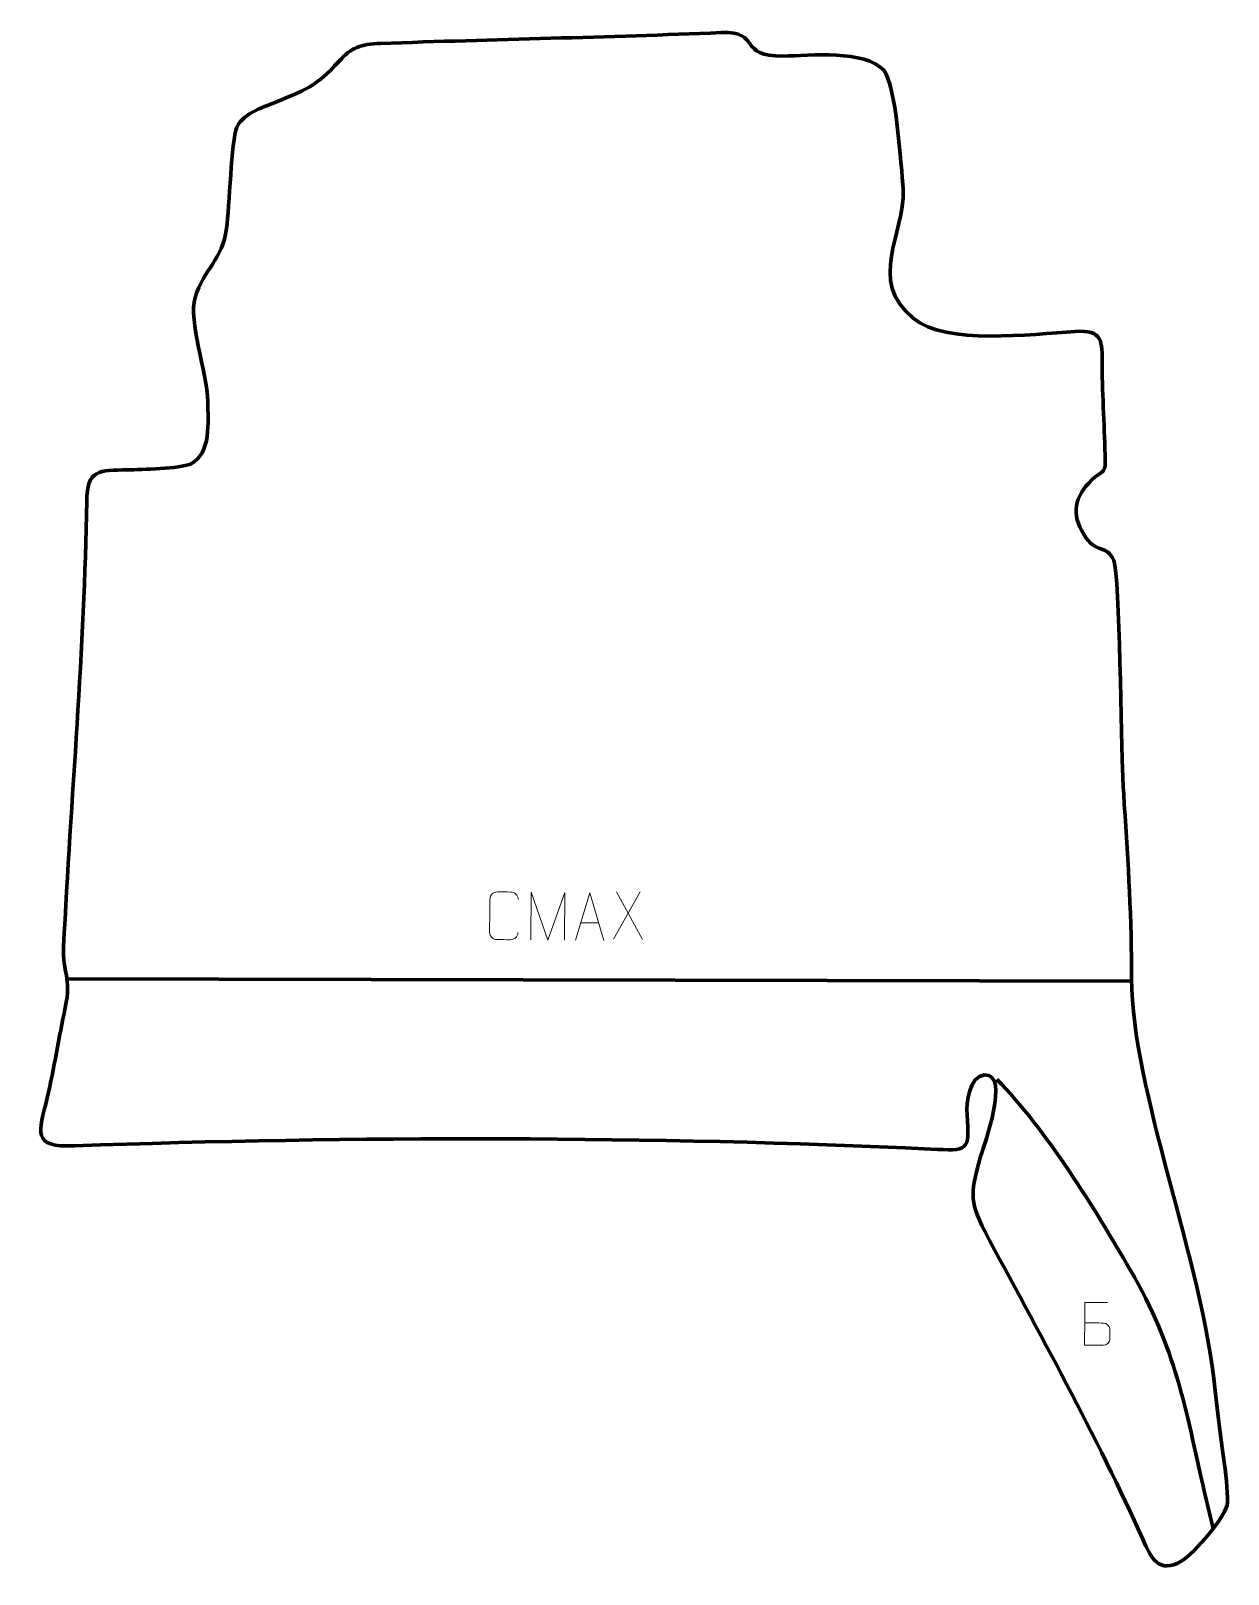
# Model space of a CAD drawing. Header units: millimetres. Extents: x -601 to 25, y -24 to 783.
import ezdxf

# ---------------------------------------------------------------- set-up
doc = ezdxf.new("R2010")
doc.units = ezdxf.units.MM
doc.header["$MEASUREMENT"] = 0
doc.layers.add('layer 2', color=7, linetype='Continuous')
doc.layers.add('layer 3', color=7, linetype='Continuous')

msp = doc.modelspace()

# ---------------------------------------------------------------- linework, layer by layer
at = {"layer": 'layer 2', "color": 142, "lineweight": 158}
msp.add_open_spline([(-582.6068, 287.1105), (-582.6068, 287.1105), (-25.5842, 285.7946), (-25.5842, 285.7946)], degree=3, dxfattribs=at)
msp.add_open_spline([(-96.1286, 234.4517), (-70.1498, 208.1664), (-45.0346, 166.9898), (-26.3279, 134.7892), (-26.3279, 134.7892), (-2.3021, 93.4326), (2.2171, 63.7244), (12.5343, 18.3933), (12.5343, 18.3933), (13.8879, 12.5487), (15.2894, 6.7337), (16.77, 0.9196), (16.77, 0.9196), (16.77, 0.9196), (17.1432, -0.537), (17.1432, -0.537)], degree=3, knots=[0, 0, 0, 0, 0.2, 0.2, 0.2, 0.2, 0.4, 0.4, 0.4, 0.4, 0.6, 0.6, 0.6, 0.6, 1, 1, 1, 1], dxfattribs=at)
at = {"layer": 'layer 3', "color": 242, "lineweight": 158}
msp.add_open_spline([(-418.5588, 776.4431), (-359.1443, 778.5587), (-299.7011, 779.5986), (-240.3006, 782.1084), (-240.3006, 782.1084), (-218.9214, 783.0116), (-232.1441, 769.3177), (-207.7734, 769.8079), (-207.7734, 769.8079), (-194.2728, 770.1164), (-164.871, 773.1287), (-155.2926, 762.3995), (-155.2926, 762.3995), (-148.8683, 755.2034), (-146.2816, 712.7988), (-145.044, 700.1346), (-145.044, 700.1346), (-144.3481, 676.2646), (-164.1266, 652.7008), (-139.8949, 632.6699), (-139.8949, 632.6699), (-122.7639, 618.5088), (-78.3622, 624.3383), (-55.1429, 625.7616), (-55.1429, 625.7616), (-40.7195, 626.6457), (-40.8899, 621.0434), (-40.97, 608.1301), (-40.97, 608.1301), (-40.9926, 591.2317), (-39.6203, 574.6088), (-39.4425, 557.8769), (-39.4425, 557.8769), (-39.3689, 550.9506), (-41.2514, 553.1275), (-46.4459, 548.0797), (-46.4459, 548.0797), (-55.473, 539.3074), (-57.2968, 530.4519), (-50.488, 519.313), (-50.488, 519.313), (-44.3085, 509.2039), (-38.6449, 514.5091), (-34.922, 505.9619), (-34.922, 505.9619), (-31.8411, 497.2073), (-30.9818, 409.8251), (-30.2217, 392.8616), (-30.2217, 392.8616), (-30.0021, 387.9618), (-29.7311, 383.0784), (-29.4088, 378.1844), (-29.4088, 378.1844), (-27.3665, 347.8786), (-25.5845, 317.4491), (-25.5895, 287.0186), (-25.5895, 287.0186), (-25.5989, 229.5209), (11.3487, 139.8134), (18.1325, 71.4548), (18.1325, 71.4548), (20.5389, 47.2062), (24.8995, 25.732), (24.5499, 13.2358), (24.5499, 13.2358), (24.3437, 5.86), (6.9436, -13.4625), (0.4039, -17.6408), (0.4039, -17.6408), (-11.4316, -24.3657), (-15.3795, -16.0037), (-19.8005, -6.0429), (-19.8005, -6.0429), (-43.1787, 46.3165), (-74.9728, 104.0355), (-102.4766, 154.9753), (-102.4766, 154.9753), (-111.0424, 171.8765), (-109.4232, 176.3745), (-104.6261, 194.1118), (-104.6261, 194.1118), (-102.7709, 200.1792), (-88.9266, 237.7691), (-102.5589, 236.8297), (-102.5589, 236.8297), (-110.5312, 236.2803), (-112.1474, 222.1644), (-111.6761, 215.9866), (-111.6761, 215.9866), (-110.2066, 196.7279), (-111.1682, 197.0491), (-130.5877, 197.9893), (-130.5877, 197.9893), (-273.5969, 204.9142), (-435.3938, 204.8412), (-578.5857, 199.6924), (-578.5857, 199.6924), (-601.4892, 198.869), (-597.1803, 206.5214), (-592.9198, 224.8759), (-592.9198, 224.8759), (-589.3745, 240.3793), (-586.7923, 256.302), (-583.4929, 271.9478), (-583.4929, 271.9478), (-580.0208, 288.4114), (-585.0494, 289.8735), (-584.3679, 303.9181), (-584.3679, 303.9181), (-580.6401, 380.7154), (-573.2362, 460.3943), (-572.2925, 536.851), (-572.2925, 536.851), (-572.0843, 553.7096), (-566.0548, 553.0785), (-550.8231, 553.331), (-550.8231, 553.331), (-543.7539, 553.512), (-523.5532, 554.0427), (-518.0064, 556.3177), (-518.0064, 556.3177), (-506.9104, 561.8789), (-508.8261, 578.7251), (-508.9402, 589.1414), (-508.9402, 589.1414), (-509.4082, 604.2739), (-519.1594, 631.3014), (-515.5684, 643.5484), (-515.5684, 643.5484), (-510.7058, 658.7527), (-501.3848, 663.1424), (-499.0871, 679.6609), (-499.0871, 679.6609), (-497.5393, 690.7882), (-496.6396, 725.3109), (-493.7642, 732.709), (-493.7642, 732.709), (-490.0385, 740.3022), (-479.0409, 743.2633), (-471.6085, 746.4049), (-471.6085, 746.4049), (-456.3074, 752.8724), (-451.7853, 754.4391), (-440.5204, 766.8826), (-440.5204, 766.8826), (-433.4124, 774.7343), (-429.2216, 775.8771), (-418.5588, 776.4431)], degree=3, knots=[0, 0, 0, 0, 0.02631579, 0.02631579, 0.02631579, 0.02631579, 0.05263158, 0.05263158, 0.05263158, 0.05263158, 0.07894737, 0.07894737, 0.07894737, 0.07894737, 0.10526316, 0.10526316, 0.10526316, 0.10526316, 0.13157895, 0.13157895, 0.13157895, 0.13157895, 0.15789474, 0.15789474, 0.15789474, 0.15789474, 0.18421053, 0.18421053, 0.18421053, 0.18421053, 0.21052632, 0.21052632, 0.21052632, 0.21052632, 0.23684211, 0.23684211, 0.23684211, 0.23684211, 0.26315789, 0.26315789, 0.26315789, 0.26315789, 0.28947368, 0.28947368, 0.28947368, 0.28947368, 0.31578947, 0.31578947, 0.31578947, 0.31578947, 0.34210526, 0.34210526, 0.34210526, 0.34210526, 0.36842105, 0.36842105, 0.36842105, 0.36842105, 0.39473684, 0.39473684, 0.39473684, 0.39473684, 0.42105263, 0.42105263, 0.42105263, 0.42105263, 0.44736842, 0.44736842, 0.44736842, 0.44736842, 0.47368421, 0.47368421, 0.47368421, 0.47368421, 0.5, 0.5, 0.5, 0.5, 0.52631579, 0.52631579, 0.52631579, 0.52631579, 0.55263158, 0.55263158, 0.55263158, 0.55263158, 0.57894737, 0.57894737, 0.57894737, 0.57894737, 0.60526316, 0.60526316, 0.60526316, 0.60526316, 0.63157895, 0.63157895, 0.63157895, 0.63157895, 0.65789474, 0.65789474, 0.65789474, 0.65789474, 0.68421053, 0.68421053, 0.68421053, 0.68421053, 0.71052632, 0.71052632, 0.71052632, 0.71052632, 0.73684211, 0.73684211, 0.73684211, 0.73684211, 0.76315789, 0.76315789, 0.76315789, 0.76315789, 0.78947368, 0.78947368, 0.78947368, 0.78947368, 0.81578947, 0.81578947, 0.81578947, 0.81578947, 0.84210526, 0.84210526, 0.84210526, 0.84210526, 0.86842105, 0.86842105, 0.86842105, 0.86842105, 0.89473684, 0.89473684, 0.89473684, 0.89473684, 0.92105263, 0.92105263, 0.92105263, 0.92105263, 0.94736842, 0.94736842, 0.94736842, 0.94736842, 1, 1, 1, 1], dxfattribs=at)
at = {"layer": 'layer 3', "color": 250, "lineweight": 9}
for points, knots in [([(-346.6556, 311.3179), (-346.8166, 308.9959), (-348.5073, 307.5318), (-350.6551, 307.5407), (-350.6551, 307.5407), (-352.9869, 307.5624), (-355.3186, 307.5838), (-357.65, 307.6048), (-357.65, 307.6048), (-359.5759, 307.5171), (-361.5307, 309.4196), (-361.501, 311.4367), (-361.501, 311.4367), (-361.4477, 317.2065), (-361.3948, 322.9759), (-361.3423, 328.745), (-361.3423, 328.745), (-361.3184, 330.883), (-359.556, 332.5862), (-357.4038, 332.5529), (-357.4038, 332.5529), (-355.0782, 332.5316), (-352.7522, 332.5102), (-350.4263, 332.4889), (-350.4263, 332.4889), (-348.4794, 332.5066), (-346.5017, 330.9968), (-346.4974, 328.559)], [0, 0, 0, 0, 0.125, 0.125, 0.125, 0.125, 0.25, 0.25, 0.25, 0.25, 0.375, 0.375, 0.375, 0.375, 0.5, 0.5, 0.5, 0.5, 0.625, 0.625, 0.625, 0.625, 0.75, 0.75, 0.75, 0.75, 1, 1, 1, 1]), ([(-339.9564, 307.4364), (-339.9564, 307.4364), (-339.7275, 332.3933), (-339.7275, 332.3933), (-339.7275, 332.3933), (-339.7275, 332.3933), (-331.0316, 307.3545), (-331.0316, 307.3545), (-331.0316, 307.3545), (-331.0316, 307.3545), (-322.0432, 332.2305), (-322.0432, 332.2305), (-322.0432, 332.2305), (-322.0432, 332.2305), (-322.2721, 307.2742), (-322.2721, 307.2742)], [0, 0, 0, 0, 0.2, 0.2, 0.2, 0.2, 0.4, 0.4, 0.4, 0.4, 0.6, 0.6, 0.6, 0.6, 1, 1, 1, 1]), ([(-316.5853, 307.2242), (-316.5853, 307.2242), (-308.9858, 332.1091), (-308.9858, 332.1091), (-308.9858, 332.1091), (-308.9858, 332.1091), (-301.645, 307.0872), (-301.645, 307.0872)], [0, 0, 0, 0, 0.33333333, 0.33333333, 0.33333333, 0.33333333, 1, 1, 1, 1]), ([(-50.1687, 107.0921), (-46.9099, 107.0626), (-43.6507, 107.0327), (-40.3911, 107.0025), (-40.3911, 107.0025), (-38.622, 106.9708), (-36.9134, 105.4), (-36.9302, 103.5643), (-36.9302, 103.5643), (-36.9399, 102.5535), (-36.9649, 99.8224), (-36.9738, 98.8113), (-36.9738, 98.8113), (-36.9733, 97.1471), (-38.371, 95.3561), (-40.4501, 95.3903), (-40.4501, 95.3903), (-43.71, 95.4205), (-46.9696, 95.4504), (-50.2288, 95.48), (-50.2288, 95.48), (-50.1605, 102.9301), (-50.0921, 110.3799), (-50.0238, 117.8293), (-50.0238, 117.8293), (-47.8978, 117.8098), (-40.4264, 117.7413), (-38.3001, 117.7218)], [0, 0, 0, 0, 0.125, 0.125, 0.125, 0.125, 0.25, 0.25, 0.25, 0.25, 0.375, 0.375, 0.375, 0.375, 0.5, 0.5, 0.5, 0.5, 0.625, 0.625, 0.625, 0.625, 0.75, 0.75, 0.75, 0.75, 1, 1, 1, 1])]:
    msp.add_open_spline(points, degree=3, knots=knots, dxfattribs=at)
for points in [[(-282.7311, 332.5347), (-282.7311, 332.5347), (-296.6994, 307.7659), (-296.6994, 307.7659)], [(-295.0165, 332.6474), (-295.0165, 332.6474), (-281.5054, 307.5688), (-281.5054, 307.5688)], [(-313.778, 316.4483), (-313.778, 316.4483), (-304.2827, 316.3612), (-304.2827, 316.3612)]]:
    msp.add_open_spline(points, degree=3, dxfattribs=at)

doc.saveas('drawing.dxf')
